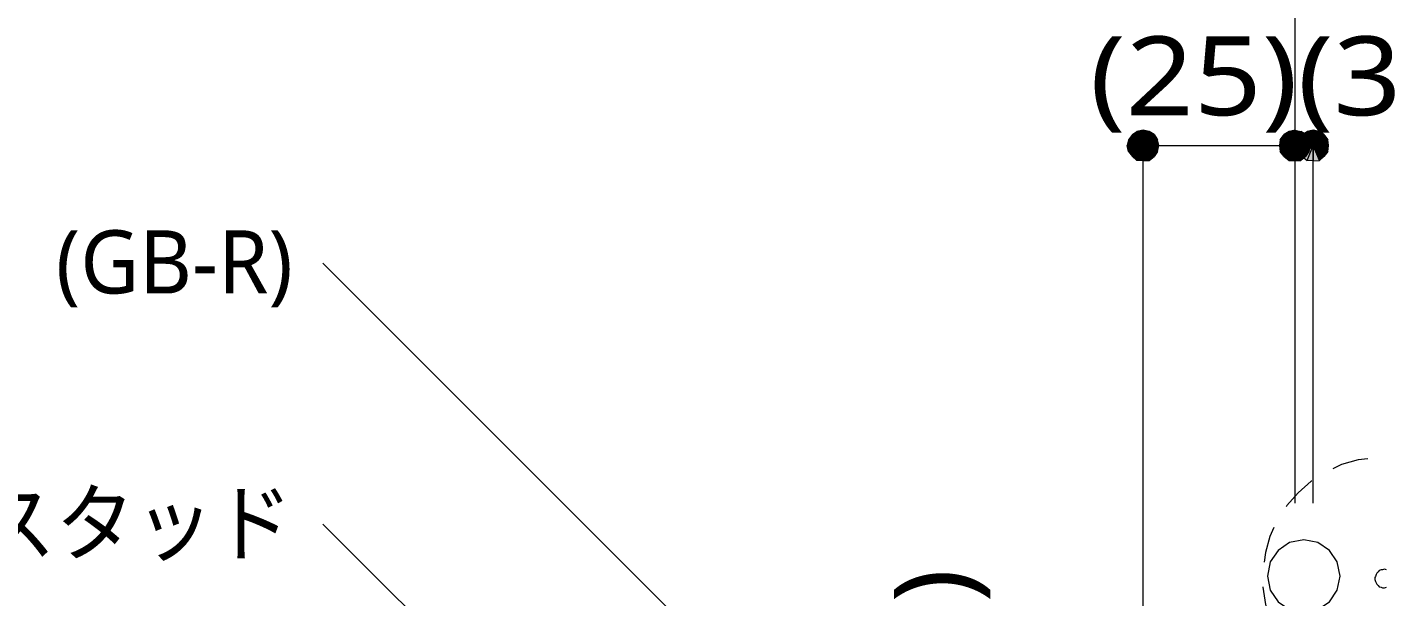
# Model space of a CAD drawing. Header units: millimetres. Extents: x 0 to 420, y 0 to 297.
# Drawn here: x 39.93 to 84.65, y 228.46 to 247.21 of the extents above; entities that cross this region are included whole.
import ezdxf
from ezdxf.enums import TextEntityAlignment as Align

# ---------------------------------------------------------------- set-up
doc = ezdxf.new("R2010")
doc.units = ezdxf.units.MM
doc.styles.add('kst32b', font='NotoSansJP-Variable.ttf')

msp = doc.modelspace()

# ---------------------------------------------------------------- hatches: boundary and pattern name
h = msp.add_hatch(color=7)
h.paths.add_polyline_path([(76.666, 243.819), (76.454, 243.776), (76.666, 243.311), (76.666, 243.819)])
h.paths.add_polyline_path([(76.454, 243.776), (76.666, 243.311), (76.306, 243.671), (76.454, 243.776)])
h.paths.add_polyline_path([(76.666, 243.311), (76.306, 243.671), (76.179, 243.501), (76.666, 243.311)])
for points in [[(76.856, 243.776), (76.666, 243.819), (76.666, 243.311), (76.856, 243.776)], [(82.465, 243.776), (82.254, 243.819), (82.254, 243.311), (82.465, 243.776)], [(81.471, 242.824), (81.661, 242.803), (81.661, 243.311), (81.471, 242.824)]]:
    msp.add_hatch(color=7).paths.add_polyline_path(points)
h = msp.add_hatch(color=7)
h.paths.add_polyline_path([(77.174, 243.311), (77.131, 243.501), (76.666, 243.311), (77.174, 243.311)])
h.paths.add_polyline_path([(77.131, 243.501), (76.666, 243.311), (77.026, 243.671), (77.131, 243.501)])
h.paths.add_polyline_path([(76.666, 243.311), (77.026, 243.671), (76.856, 243.776), (76.666, 243.311)])
h = msp.add_hatch(color=7)
h.paths.add_polyline_path([(81.471, 243.776), (81.301, 243.671), (81.661, 243.311), (81.471, 243.776)])
h.paths.add_polyline_path([(81.301, 243.671), (81.661, 243.311), (81.174, 243.501), (81.301, 243.671)])
h.paths.add_polyline_path([(81.661, 243.311), (81.174, 243.501), (81.153, 243.311), (81.661, 243.311)])
h = msp.add_hatch(color=7)
h.paths.add_polyline_path([(82.021, 243.671), (81.852, 243.776), (81.661, 243.311), (82.021, 243.671)])
h.paths.add_polyline_path([(81.852, 243.776), (81.661, 243.311), (81.661, 243.819), (81.852, 243.776)])
h.paths.add_polyline_path([(81.661, 243.311), (81.661, 243.819), (81.471, 243.776), (81.661, 243.311)])
h = msp.add_hatch(color=7)
h.paths.add_polyline_path([(82.254, 243.819), (82.063, 243.776), (82.254, 243.311), (82.254, 243.819)])
h.paths.add_polyline_path([(82.063, 243.776), (82.254, 243.311), (81.894, 243.671), (82.063, 243.776)])
h.paths.add_polyline_path([(82.254, 243.311), (81.894, 243.671), (81.788, 243.501), (82.254, 243.311)])
h = msp.add_hatch(color=7)
h.paths.add_polyline_path([(82.762, 243.311), (82.741, 243.501), (82.254, 243.311), (82.762, 243.311)])
h.paths.add_polyline_path([(82.741, 243.501), (82.254, 243.311), (82.613, 243.671), (82.741, 243.501)])
h.paths.add_polyline_path([(82.254, 243.311), (82.613, 243.671), (82.465, 243.776), (82.254, 243.311)])
h = msp.add_hatch(color=7)
h.paths.add_polyline_path([(76.179, 243.501), (76.137, 243.311), (76.666, 243.311), (76.179, 243.501)])
h.paths.add_polyline_path([(76.137, 243.311), (76.666, 243.311), (76.179, 243.12), (76.137, 243.311)])
h.paths.add_polyline_path([(76.666, 243.311), (76.179, 243.12), (76.306, 242.951), (76.666, 243.311)])
h = msp.add_hatch(color=7)
h.paths.add_polyline_path([(76.306, 242.951), (76.454, 242.824), (76.666, 243.311), (76.306, 242.951)])
h.paths.add_polyline_path([(76.454, 242.824), (76.666, 243.311), (76.666, 242.803), (76.454, 242.824)])
h.paths.add_polyline_path([(76.666, 243.311), (76.666, 242.803), (76.856, 242.824), (76.666, 243.311)])
h = msp.add_hatch(color=7)
h.paths.add_polyline_path([(76.856, 242.824), (77.026, 242.951), (76.666, 243.311), (76.856, 242.824)])
h.paths.add_polyline_path([(77.026, 242.951), (76.666, 243.311), (77.131, 243.12), (77.026, 242.951)])
h.paths.add_polyline_path([(76.666, 243.311), (77.131, 243.12), (77.174, 243.311), (76.666, 243.311)])
h = msp.add_hatch(color=7)
h.paths.add_polyline_path([(81.153, 243.311), (81.174, 243.12), (81.661, 243.311), (81.153, 243.311)])
h.paths.add_polyline_path([(81.174, 243.12), (81.661, 243.311), (81.301, 242.951), (81.174, 243.12)])
h.paths.add_polyline_path([(81.661, 243.311), (81.301, 242.951), (81.471, 242.824), (81.661, 243.311)])
h = msp.add_hatch(color=7)
h.paths.add_polyline_path([(82.127, 243.12), (82.169, 243.311), (81.661, 243.311), (82.127, 243.12)])
h.paths.add_polyline_path([(82.169, 243.311), (81.661, 243.311), (82.127, 243.501), (82.169, 243.311)])
h.paths.add_polyline_path([(81.661, 243.311), (82.127, 243.501), (82.021, 243.671), (81.661, 243.311)])
h = msp.add_hatch(color=7)
h.paths.add_polyline_path([(81.661, 242.803), (81.852, 242.824), (81.661, 243.311), (81.661, 242.803)])
h.paths.add_polyline_path([(81.852, 242.824), (81.661, 243.311), (82.021, 242.951), (81.852, 242.824)])
h.paths.add_polyline_path([(81.661, 243.311), (82.021, 242.951), (82.127, 243.12), (81.661, 243.311)])
h = msp.add_hatch(color=7)
h.paths.add_polyline_path([(81.788, 243.501), (81.746, 243.311), (82.254, 243.311), (81.788, 243.501)])
h.paths.add_polyline_path([(81.746, 243.311), (82.254, 243.311), (81.788, 243.12), (81.746, 243.311)])
h.paths.add_polyline_path([(82.254, 243.311), (81.788, 243.12), (81.894, 242.951), (82.254, 243.311)])
h = msp.add_hatch(color=7)
h.paths.add_polyline_path([(81.894, 242.951), (82.063, 242.824), (82.254, 243.311), (81.894, 242.951)])
h.paths.add_polyline_path([(82.063, 242.824), (82.254, 243.311), (82.254, 242.803), (82.063, 242.824)])
h.paths.add_polyline_path([(82.254, 243.311), (82.254, 242.803), (82.465, 242.824), (82.254, 243.311)])
h = msp.add_hatch(color=7)
h.paths.add_polyline_path([(82.465, 242.824), (82.613, 242.951), (82.254, 243.311), (82.465, 242.824)])
h.paths.add_polyline_path([(82.613, 242.951), (82.254, 243.311), (82.741, 243.12), (82.613, 242.951)])
h.paths.add_polyline_path([(82.254, 243.311), (82.741, 243.12), (82.762, 243.311), (82.254, 243.311)])

# ---------------------------------------------------------------- linework, layer by layer
at = {"lineweight": 13}
for points in [[(81.661, 231.542), (81.661, 252.264)], [(76.666, 227.944), (76.666, 243.311)], [(76.666, 243.311), (81.661, 243.311)], [(81.661, 243.311), (82.254, 243.311)], [(82.254, 231.542), (82.254, 243.311)], [(66.485, 222.61), (49.657, 239.437)], [(84.053, 233.003), (83.735, 232.96), (83.185, 232.812), (82.91, 232.664)], [(82.211, 232.262), (82.19, 232.262), (81.767, 231.881), (81.386, 231.457), (81.365, 231.415)], [(59.796, 220.726), (49.657, 230.844)], [(80.962, 230.738), (80.836, 230.441), (80.687, 229.912), (80.645, 229.595)], [(84.667, 229.341), (84.603, 229.362), (84.54, 229.341), (84.497, 229.341), (84.434, 229.32), (84.392, 229.277), (84.349, 229.235), (84.328, 229.193), (84.307, 229.129), (84.286, 229.087), (84.286, 229.023), (84.307, 228.96), (84.328, 228.917), (84.349, 228.875), (84.392, 228.833), (84.434, 228.79), (84.497, 228.769), (84.54, 228.748), (84.603, 228.748), (84.667, 228.769)], [(80.603, 228.79), (80.603, 228.769), (80.687, 228.198), (80.836, 227.647), (80.857, 227.626)]]:
    msp.add_lwpolyline(points, dxfattribs=at)
at = {"lineweight": 0}
for points in [[(76.454, 243.776), (76.666, 243.311), (76.306, 243.671)], [(76.666, 243.819), (76.454, 243.776), (76.666, 243.311)], [(76.856, 243.776), (76.666, 243.819), (76.666, 243.311)], [(76.666, 243.311), (77.026, 243.671), (76.856, 243.776)], [(81.471, 243.776), (81.301, 243.671), (81.661, 243.311)], [(81.661, 243.311), (81.661, 243.819), (81.471, 243.776)], [(81.852, 243.776), (81.661, 243.311), (81.661, 243.819)], [(82.021, 243.671), (81.852, 243.776), (81.661, 243.311)], [(82.063, 243.776), (82.254, 243.311), (81.894, 243.671)], [(82.254, 243.819), (82.063, 243.776), (82.254, 243.311)], [(82.465, 243.776), (82.254, 243.819), (82.254, 243.311)], [(82.254, 243.311), (82.613, 243.671), (82.465, 243.776)], [(76.179, 243.501), (76.137, 243.311), (76.666, 243.311)], [(76.137, 243.311), (76.666, 243.311), (76.179, 243.12)], [(76.666, 243.311), (76.306, 243.671), (76.179, 243.501)], [(76.666, 243.311), (76.179, 243.12), (76.306, 242.951)], [(76.306, 242.951), (76.454, 242.824), (76.666, 243.311)], [(76.454, 242.824), (76.666, 243.311), (76.666, 242.803)], [(77.131, 243.501), (76.666, 243.311), (77.026, 243.671)], [(77.174, 243.311), (77.131, 243.501), (76.666, 243.311)], [(76.666, 243.311), (76.666, 242.803), (76.856, 242.824)], [(76.856, 242.824), (77.026, 242.951), (76.666, 243.311)], [(77.026, 242.951), (76.666, 243.311), (77.131, 243.12)], [(76.666, 243.311), (77.131, 243.12), (77.174, 243.311)], [(81.661, 243.311), (81.174, 243.501), (81.153, 243.311)], [(81.153, 243.311), (81.174, 243.12), (81.661, 243.311)], [(81.301, 243.671), (81.661, 243.311), (81.174, 243.501)], [(81.174, 243.12), (81.661, 243.311), (81.301, 242.951)], [(81.661, 243.311), (81.301, 242.951), (81.471, 242.824)], [(81.471, 242.824), (81.661, 242.803), (81.661, 243.311)], [(81.661, 243.311), (82.127, 243.501), (82.021, 243.671)], [(82.169, 243.311), (81.661, 243.311), (82.127, 243.501)], [(81.661, 242.803), (81.852, 242.824), (81.661, 243.311)], [(81.852, 242.824), (81.661, 243.311), (82.021, 242.951)], [(81.661, 243.311), (82.021, 242.951), (82.127, 243.12)], [(82.127, 243.12), (82.169, 243.311), (81.661, 243.311)], [(81.788, 243.501), (81.746, 243.311), (82.254, 243.311)], [(81.746, 243.311), (82.254, 243.311), (81.788, 243.12)], [(82.254, 243.311), (81.894, 243.671), (81.788, 243.501)], [(82.254, 243.311), (81.788, 243.12), (81.894, 242.951)], [(81.894, 242.951), (82.063, 242.824), (82.254, 243.311)], [(82.063, 242.824), (82.254, 243.311), (82.254, 242.803)], [(82.741, 243.501), (82.254, 243.311), (82.613, 243.671)], [(82.762, 243.311), (82.741, 243.501), (82.254, 243.311)], [(82.254, 243.311), (82.254, 242.803), (82.465, 242.824)], [(82.465, 242.824), (82.613, 242.951), (82.254, 243.311)], [(82.613, 242.951), (82.254, 243.311), (82.741, 243.12)], [(82.254, 243.311), (82.741, 243.12), (82.762, 243.311)]]:
    msp.add_lwpolyline(points, close=True, dxfattribs=at)
at = {"lineweight": 13}
msp.add_lwpolyline([(83.143, 229.14), (83.049, 229.605), (82.792, 229.985), (82.412, 230.242), (81.947, 230.336), (81.481, 230.242), (81.101, 229.985), (80.845, 229.605), (80.751, 229.14), (80.845, 228.674), (81.101, 228.294), (81.481, 228.038), (81.947, 227.944), (82.412, 228.038), (82.792, 228.294), (83.049, 228.674)], close=True, dxfattribs=at)

# ---------------------------------------------------------------- texts
at = {"style": 'kst32b'}
for s, height, p, p2 in [('(25)(3)', 2.5989, (74.909, 244.306), (86.343, 244.306)), ('(GB-R)', 2.0791, (40.873, 238.442), (48.669, 238.442)), ('スタッド', 2.0791, (38.269, 229.849), (48.665, 229.849)), ('(10)', 2.5989, (71.057, 222.885), (71.057, 229.382))]:
    msp.add_text(s, height=height, dxfattribs=at).set_placement(p, p2, align=Align.FIT)

doc.saveas('drawing.dxf')
